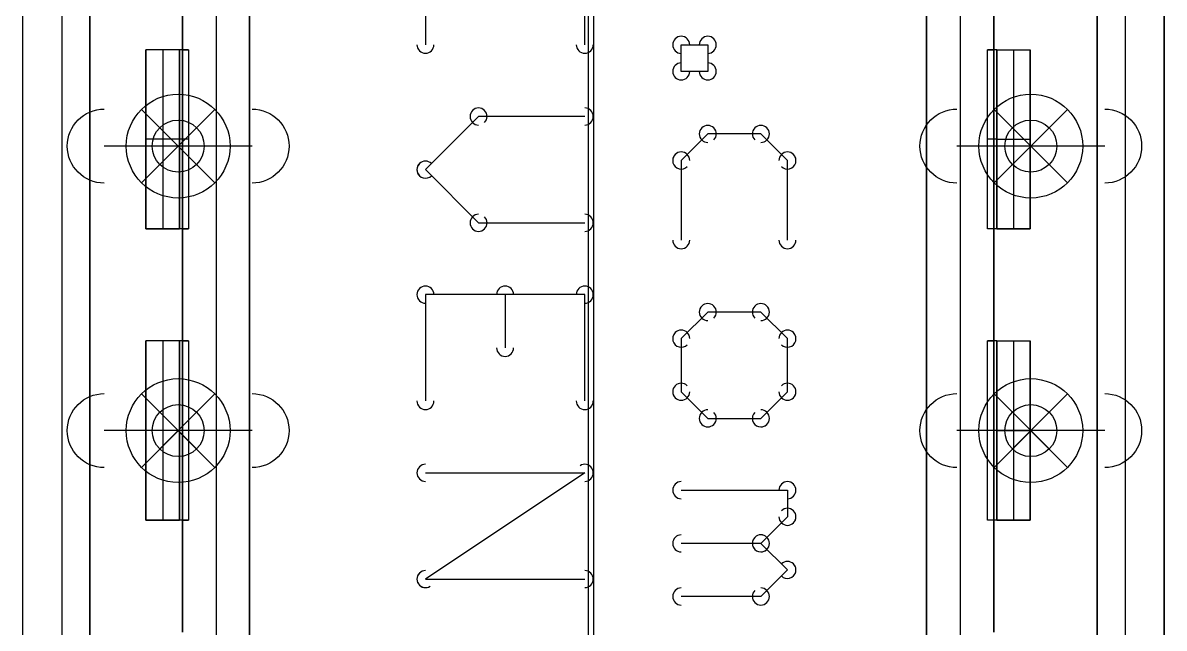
# Model space of a CAD drawing. Header units: inches. Extents: x 0 to 2.1, y -0.07 to 2.7.
# Drawn here: x 0.4353 to 0.8369, y 1.4806 to 1.6933 of the extents above; entities that cross this region are included whole.
import ezdxf

# ---------------------------------------------------------------- set-up
doc = ezdxf.new("R2010")
doc.units = ezdxf.units.IN
doc.header["$LTSCALE"] = 0.03937
doc.header["$MEASUREMENT"] = 0
for name, color, linetype, true_color in [('freetronics11$components', 254, 'Continuous', 0xe6e6e6), ('freetronics11$dxf$0', 18, 'Continuous', 0x000000), ('freetronics11$old_freetronics11$pcb', 96, 'Continuous', 0x007f00), ('freetronics11$pads$bottom', 30, 'Continuous', 0xff7f00), ('freetronics11$screen', 52, 'Continuous', 0xd7d71f)]:
    doc.layers.add(name, color=color, linetype=linetype, true_color=true_color)

# ---------------------------------------------------------------- blocks, each defined once
blk = doc.blocks.new('LONGP100')
at = {"layer": 'freetronics11$dxf$0', "color": 0, "linetype": 'ByBlock', "lineweight": -2}
blk.add_line((-0.5, 0), (0.5, 0), dxfattribs=at)
for centre, start, end in [((-0.5, 0), 90, 270), ((0.5, 0), 270, 90)]:
    blk.add_arc(centre, 0.25, start, end, dxfattribs=at)

msp = doc.modelspace()

# ---------------------------------------------------------------- linework, layer by layer
at = {"layer": 'freetronics11$components'}
for p, q in [((0.49, 1.65, 0.0443), (0.47709, 1.66291)), ((0.50291, 1.66291), (0.47709, 1.63709)), ((0.50291, 1.63709), (0.47709, 1.66291)), ((0.49, 1.65, 0.0443), (0.50291, 1.66291)), ((0.79, 1.65, 0.0443), (0.77709, 1.66291)), ((0.80291, 1.66291), (0.77709, 1.63709)), ((0.80291, 1.63709), (0.77709, 1.66291)), ((0.79, 1.65, 0.0443), (0.80291, 1.66291)), ((0.49, 1.65, 0.0443), (0.47709, 1.63709)), ((0.49, 1.65, 0.0443), (0.50291, 1.63709)), ((0.79, 1.65, 0.0443), (0.77709, 1.63709)), ((0.79, 1.65, 0.0443), (0.80291, 1.63709)), ((0.49, 1.55, 0.0443), (0.47709, 1.56291)), ((0.50291, 1.56291), (0.47709, 1.53709)), ((0.50291, 1.53709), (0.47709, 1.56291)), ((0.49, 1.55, 0.0443), (0.50291, 1.56291)), ((0.79, 1.55, 0.0443), (0.77709, 1.56291)), ((0.80291, 1.56291), (0.77709, 1.53709)), ((0.80291, 1.53709), (0.77709, 1.56291)), ((0.79, 1.55, 0.0443), (0.80291, 1.56291)), ((0.49, 1.55, 0.0443), (0.47709, 1.53709)), ((0.49, 1.55, 0.0443), (0.50291, 1.53709)), ((0.79, 1.55, 0.0443), (0.77709, 1.53709)), ((0.79, 1.55, 0.0443), (0.80291, 1.53709))]:
    msp.add_line(p, q, dxfattribs=at)
for centre, radius in [((0.49, 1.65), 0.01826), ((0.79, 1.65), 0.01826), ((0.49, 1.65, 0.02215), 0.00913), ((0.79, 1.65, 0.02215), 0.00913), ((0.49, 1.55), 0.01826), ((0.79, 1.55), 0.01826), ((0.49, 1.55, 0.02215), 0.00913), ((0.79, 1.55, 0.02215), 0.00913)]:
    msp.add_circle(centre, radius, dxfattribs=at)
at = {"layer": 'freetronics11$old_freetronics11$pcb', "color": 18, "true_color": 0x050505}
for p, q in [((0.43534, 1.10514, -0.2756), (0.43534, 2.50672, -0.2756)), ((0.43534, 1.10514, -0.063), (0.43534, 2.50672, -0.063)), ((0.43534, 1.10514, -0.1693), (0.43534, 2.50672, -0.1693)), ((0.44912, 2.50672, -0.2756), (0.44912, 1.10514, -0.2756)), ((0.82314, 2.50672, -0.2756), (0.82314, 1.10514, -0.2756)), ((0.83692, 2.50672, -0.063), (0.83692, 1.10514, -0.063)), ((0.83692, 1.10514, -0.2756), (0.83692, 2.50672, -0.2756)), ((0.83692, 2.50672, -0.1693), (0.83692, 1.10514, -0.1693)), ((0.45897, 2.4831, -0.2756), (0.45897, 1.12877, -0.2756)), ((0.45897, 1.12877, -0.08662), (0.45897, 2.4831, -0.08662)), ((0.45897, 1.12877, -0.18111), (0.45897, 2.4831, -0.18111)), ((0.8133, 2.4831, -0.08662), (0.8133, 1.12877, -0.08662)), ((0.8133, 1.12877, -0.2756), (0.8133, 2.4831, -0.2756)), ((0.8133, 2.4831, -0.18111), (0.8133, 1.12877, -0.18111)), ((0.63613, 2.44766, -0.063), (0.63613, 1.10514, -0.063)), ((0.63613, 2.42404, -0.08662), (0.63613, 1.12877, -0.08662)), ((0.49152, 1.68388, -0.31891), (0.49152, 1.72325, -0.31891)), ((0.49152, 1.72325, -0.32481), (0.49152, 1.68388, -0.32481)), ((0.49152, 1.68388, -0.32186), (0.49152, 1.72325, -0.32186)), ((0.77695, 1.68388, -0.32481), (0.77695, 1.72325, -0.32481)), ((0.77695, 1.72325, -0.31891), (0.77695, 1.68388, -0.31891)), ((0.77695, 1.72325, -0.32186), (0.77695, 1.68388, -0.32186)), ((0.49152, 1.68388, -0.32481), (0.49152, 1.68388, -0.31891)), ((0.77695, 1.68388, -0.31891), (0.77695, 1.68388, -0.32481)), ((0.77801, 1.68388, -0.23117), (0.78982, 1.68388, -0.23117)), ((0.77801, 1.62089, -0.23117), (0.77801, 1.68388, -0.23117)), ((0.78392, 1.68388, -0.23117), (0.78392, 1.62089, -0.23117)), ((0.78982, 1.68388, -0.23117), (0.78982, 1.62089, -0.23117)), ((0.77801, 1.65239, -0.23117), (0.78982, 1.65239, -0.23117)), ((0.49152, 1.58152, -0.31891), (0.49152, 1.62089, -0.31891)), ((0.49152, 1.62089, -0.31891), (0.49152, 1.62089, -0.32481)), ((0.49152, 1.62089, -0.32481), (0.49152, 1.58152, -0.32481)), ((0.49152, 1.58152, -0.32186), (0.49152, 1.62089, -0.32186)), ((0.77695, 1.58152, -0.32481), (0.77695, 1.62089, -0.32481)), ((0.77695, 1.62089, -0.32481), (0.77695, 1.62089, -0.31891)), ((0.77695, 1.62089, -0.31891), (0.77695, 1.58152, -0.31891)), ((0.77695, 1.62089, -0.32186), (0.77695, 1.58152, -0.32186)), ((0.78982, 1.62089, -0.23117), (0.77801, 1.62089, -0.23117)), ((0.49152, 1.60121, -0.31891), (0.49152, 1.60121, -0.32481)), ((0.77695, 1.60121, -0.31891), (0.77695, 1.60121, -0.32481)), ((0.49152, 1.58152, -0.32481), (0.49152, 1.58152, -0.31891)), ((0.77695, 1.58152, -0.31891), (0.77695, 1.58152, -0.32481)), ((0.77801, 1.58152, -0.23117), (0.78982, 1.58152, -0.23117)), ((0.77801, 1.51853, -0.23117), (0.77801, 1.58152, -0.23117)), ((0.78392, 1.58152, -0.23117), (0.78392, 1.51853, -0.23117)), ((0.78982, 1.58152, -0.23117), (0.78982, 1.51853, -0.23117)), ((0.77801, 1.55003, -0.23117), (0.78982, 1.55003, -0.23117)), ((0.49152, 1.47916, -0.31891), (0.49152, 1.51853, -0.31891)), ((0.49152, 1.51853, -0.31891), (0.49152, 1.51853, -0.32481)), ((0.49152, 1.51853, -0.32481), (0.49152, 1.47916, -0.32481)), ((0.49152, 1.47916, -0.32186), (0.49152, 1.51853, -0.32186)), ((0.77695, 1.47916, -0.32481), (0.77695, 1.51853, -0.32481)), ((0.77695, 1.51853, -0.32481), (0.77695, 1.51853, -0.31891)), ((0.77695, 1.51853, -0.31891), (0.77695, 1.47916, -0.31891)), ((0.77695, 1.51853, -0.32186), (0.77695, 1.47916, -0.32186)), ((0.78982, 1.51853, -0.23117), (0.77801, 1.51853, -0.23117)), ((0.49152, 1.49884, -0.31891), (0.49152, 1.49884, -0.32481)), ((0.77695, 1.49884, -0.31891), (0.77695, 1.49884, -0.32481))]:
    msp.add_line(p, q, dxfattribs=at)
at = {"layer": 'freetronics11$old_freetronics11$pcb', "color": 251, "true_color": 0x696969}
for p, q in [((0.50333, 2.49763, -0.35631), (0.50333, 1.11423, -0.35631)), ((0.50333, 2.49763, -0.28741), (0.50333, 1.11423, -0.28741)), ((0.76514, 2.49763, -0.35631), (0.76514, 1.11423, -0.35631)), ((0.76514, 2.49763, -0.28741), (0.76514, 1.11423, -0.28741)), ((0.51514, 1.12877, -0.3878), (0.51514, 2.4831, -0.3878)), ((0.51514, 2.4831, -0.3878), (0.51514, 1.12877, -0.3878)), ((0.51514, 1.12877, -0.25591), (0.51514, 2.4831, -0.25591)), ((0.51514, 1.12877, -0.25591), (0.51514, 2.4831, -0.25591)), ((0.63424, 2.4831, -0.25591), (0.63424, 1.12877, -0.25591)), ((0.75333, 2.4831, -0.3878), (0.75333, 1.12877, -0.3878)), ((0.75333, 1.12877, -0.3878), (0.75333, 2.4831, -0.3878)), ((0.75333, 2.4831, -0.25591), (0.75333, 1.12877, -0.25591)), ((0.75333, 2.4831, -0.25591), (0.75333, 1.12877, -0.25591)), ((0.63424, 2.4703, -0.3878), (0.63424, 1.12877, -0.3878)), ((0.49152, 1.68388, -0.32481), (0.49152, 1.72325, -0.32481)), ((0.49152, 1.72325, -0.31891), (0.49152, 1.68388, -0.31891)), ((0.77695, 1.72325, -0.32481), (0.77695, 1.68388, -0.32481)), ((0.77695, 1.68388, -0.31891), (0.77695, 1.72325, -0.31891)), ((0.49152, 1.62089, -0.32481), (0.49152, 1.68388, -0.32481)), ((0.49152, 1.68388, -0.31891), (0.49367, 1.68388, -0.31319)), ((0.49367, 1.68388, -0.31319), (0.49367, 1.62089, -0.31319)), ((0.77481, 1.62089, -0.31319), (0.77481, 1.68388, -0.31319)), ((0.77481, 1.68388, -0.31319), (0.77695, 1.68388, -0.31891)), ((0.77695, 1.68388, -0.32481), (0.77695, 1.62089, -0.32481)), ((0.49152, 1.58152, -0.32481), (0.49152, 1.62089, -0.32481)), ((0.49367, 1.62089, -0.31319), (0.49152, 1.62089, -0.31891)), ((0.49152, 1.62089, -0.31891), (0.49152, 1.58152, -0.31891)), ((0.77695, 1.62089, -0.31891), (0.77481, 1.62089, -0.31319)), ((0.77695, 1.62089, -0.32481), (0.77695, 1.58152, -0.32481)), ((0.77695, 1.58152, -0.31891), (0.77695, 1.62089, -0.31891)), ((0.49152, 1.51853, -0.32481), (0.49152, 1.58152, -0.32481)), ((0.49152, 1.58152, -0.31891), (0.49367, 1.58152, -0.31319)), ((0.49367, 1.58152, -0.31319), (0.49367, 1.51853, -0.31319)), ((0.77481, 1.51853, -0.31319), (0.77481, 1.58152, -0.31319)), ((0.77481, 1.58152, -0.31319), (0.77695, 1.58152, -0.31891)), ((0.77695, 1.58152, -0.32481), (0.77695, 1.51853, -0.32481)), ((0.49152, 1.47916, -0.32481), (0.49152, 1.51853, -0.32481)), ((0.49367, 1.51853, -0.31319), (0.49152, 1.51853, -0.31891)), ((0.49152, 1.51853, -0.31891), (0.49152, 1.47916, -0.31891)), ((0.77695, 1.51853, -0.31891), (0.77481, 1.51853, -0.31319)), ((0.77695, 1.51853, -0.32481), (0.77695, 1.47916, -0.32481)), ((0.77695, 1.47916, -0.31891), (0.77695, 1.51853, -0.31891))]:
    msp.add_line(p, q, dxfattribs=at)
at = {"layer": 'freetronics11$old_freetronics11$pcb', "color": 254, "true_color": 0xe6e6e6}
for p, q in [((0.47865, 1.68388, -0.23117), (0.47865, 1.68388, -0.30991)), ((0.49046, 1.68388, -0.23117), (0.47865, 1.68388, -0.23117)), ((0.49046, 1.68388, -0.27799), (0.47865, 1.68388, -0.27799)), ((0.49046, 1.68388, -0.23117), (0.47865, 1.68388, -0.23117)), ((0.47865, 1.68388, -0.23117), (0.47865, 1.62089, -0.23117)), ((0.47865, 1.68388, -0.23117), (0.47865, 1.68388, -0.30991)), ((0.47865, 1.68388, -0.30991), (0.47865, 1.62089, -0.30991)), ((0.47865, 1.62089, -0.23117), (0.47865, 1.68388, -0.23117)), ((0.47865, 1.68388, -0.27054), (0.47865, 1.62089, -0.27054)), ((0.47865, 1.62089, -0.30991), (0.47865, 1.68388, -0.30991)), ((0.48456, 1.68388, -0.23117), (0.48456, 1.62089, -0.23117)), ((0.48616, 1.68388, -0.32284), (0.48616, 1.68388, -0.23117)), ((0.49046, 1.68388, -0.30962), (0.49046, 1.68388, -0.23117)), ((0.49046, 1.62089, -0.30962), (0.49046, 1.68388, -0.30962)), ((0.49046, 1.68388, -0.30962), (0.49046, 1.68388, -0.23117)), ((0.49046, 1.68388, -0.23117), (0.49046, 1.62089, -0.23117)), ((0.49046, 1.62089, -0.30962), (0.49046, 1.68388, -0.30962)), ((0.49046, 1.68388, -0.2704), (0.49046, 1.62089, -0.2704)), ((0.49046, 1.62089, -0.23117), (0.49046, 1.68388, -0.23117)), ((0.49152, 1.68388, -0.32481), (0.49152, 1.68388, -0.31891)), ((0.49152, 1.68388, -0.31891), (0.49367, 1.68388, -0.31319)), ((0.49152, 1.68388, -0.32481), (0.49152, 1.62089, -0.32481)), ((0.49367, 1.68388, -0.31319), (0.49367, 1.62089, -0.31319)), ((0.77695, 1.68388, -0.31891), (0.77481, 1.68388, -0.31319)), ((0.77481, 1.62089, -0.31319), (0.77481, 1.68388, -0.31319)), ((0.77695, 1.68388, -0.32481), (0.77695, 1.68388, -0.31891)), ((0.77695, 1.62089, -0.32481), (0.77695, 1.68388, -0.32481)), ((0.77801, 1.68388, -0.30962), (0.77801, 1.68388, -0.23117)), ((0.77801, 1.68388, -0.23117), (0.78982, 1.68388, -0.23117)), ((0.77801, 1.68388, -0.27799), (0.78982, 1.68388, -0.27799)), ((0.77801, 1.68388, -0.30962), (0.77801, 1.62089, -0.30962)), ((0.77801, 1.68388, -0.30962), (0.77801, 1.68388, -0.23117)), ((0.77801, 1.62089, -0.30962), (0.77801, 1.68388, -0.30962)), ((0.77801, 1.68388, -0.23117), (0.77801, 1.62089, -0.23117)), ((0.77801, 1.68388, -0.2704), (0.77801, 1.62089, -0.2704)), ((0.78232, 1.68388, -0.32284), (0.78232, 1.68388, -0.23117)), ((0.78982, 1.68388, -0.23117), (0.78982, 1.68388, -0.30991)), ((0.78982, 1.68388, -0.23117), (0.78982, 1.68388, -0.30991)), ((0.78982, 1.62089, -0.23117), (0.78982, 1.68388, -0.23117)), ((0.78982, 1.68388, -0.30991), (0.78982, 1.62089, -0.30991)), ((0.78982, 1.68388, -0.27054), (0.78982, 1.62089, -0.27054)), ((0.78982, 1.68388, -0.30991), (0.78982, 1.62089, -0.30991)), ((0.49046, 1.65239, -0.23117), (0.47865, 1.65239, -0.23117)), ((0.47865, 1.65239, -0.23117), (0.47865, 1.65239, -0.30991)), ((0.49046, 1.65239, -0.30962), (0.49046, 1.65239, -0.23117)), ((0.77801, 1.65239, -0.30962), (0.77801, 1.65239, -0.23117)), ((0.78982, 1.65239, -0.23117), (0.78982, 1.65239, -0.30991)), ((0.49046, 1.62089, -0.23117), (0.47865, 1.62089, -0.23117)), ((0.47865, 1.62089, -0.23117), (0.47865, 1.62089, -0.30991)), ((0.49046, 1.62089, -0.27799), (0.47865, 1.62089, -0.27799)), ((0.47865, 1.62089, -0.23117), (0.49046, 1.62089, -0.23117)), ((0.47865, 1.62089, -0.30991), (0.47865, 1.62089, -0.23117)), ((0.48616, 1.62089, -0.32284), (0.48616, 1.62089, -0.23117)), ((0.49046, 1.62089, -0.30962), (0.49046, 1.62089, -0.23117)), ((0.49046, 1.62089, -0.23117), (0.49046, 1.62089, -0.30962)), ((0.49152, 1.62089, -0.32481), (0.49152, 1.62089, -0.31891)), ((0.49152, 1.62089, -0.31891), (0.49367, 1.62089, -0.31319)), ((0.77695, 1.62089, -0.31891), (0.77481, 1.62089, -0.31319)), ((0.77695, 1.62089, -0.32481), (0.77695, 1.62089, -0.31891)), ((0.77801, 1.62089, -0.23117), (0.78982, 1.62089, -0.23117)), ((0.77801, 1.62089, -0.30962), (0.77801, 1.62089, -0.23117)), ((0.77801, 1.62089, -0.27799), (0.78982, 1.62089, -0.27799)), ((0.77801, 1.62089, -0.23117), (0.77801, 1.62089, -0.30962)), ((0.78232, 1.62089, -0.32284), (0.78232, 1.62089, -0.23117)), ((0.78982, 1.62089, -0.23117), (0.78982, 1.62089, -0.30991)), ((0.78982, 1.62089, -0.30991), (0.78982, 1.62089, -0.23117)), ((0.47865, 1.58152, -0.23117), (0.47865, 1.58152, -0.30991)), ((0.49046, 1.58152, -0.23117), (0.47865, 1.58152, -0.23117)), ((0.49046, 1.58152, -0.27799), (0.47865, 1.58152, -0.27799)), ((0.49046, 1.58152, -0.23117), (0.47865, 1.58152, -0.23117)), ((0.47865, 1.58152, -0.23117), (0.47865, 1.51853, -0.23117)), ((0.47865, 1.58152, -0.23117), (0.47865, 1.58152, -0.30991)), ((0.47865, 1.58152, -0.30991), (0.47865, 1.51853, -0.30991)), ((0.47865, 1.51853, -0.23117), (0.47865, 1.58152, -0.23117)), ((0.47865, 1.58152, -0.27054), (0.47865, 1.51853, -0.27054)), ((0.47865, 1.51853, -0.30991), (0.47865, 1.58152, -0.30991)), ((0.48456, 1.58152, -0.23117), (0.48456, 1.51853, -0.23117)), ((0.48616, 1.58152, -0.32284), (0.48616, 1.58152, -0.23117)), ((0.49046, 1.58152, -0.30962), (0.49046, 1.58152, -0.23117)), ((0.49046, 1.51853, -0.30962), (0.49046, 1.58152, -0.30962)), ((0.49046, 1.58152, -0.30962), (0.49046, 1.58152, -0.23117)), ((0.49046, 1.58152, -0.23117), (0.49046, 1.51853, -0.23117)), ((0.49046, 1.51853, -0.30962), (0.49046, 1.58152, -0.30962)), ((0.49046, 1.58152, -0.2704), (0.49046, 1.51853, -0.2704)), ((0.49046, 1.51853, -0.23117), (0.49046, 1.58152, -0.23117)), ((0.49152, 1.58152, -0.32481), (0.49152, 1.58152, -0.31891)), ((0.49152, 1.58152, -0.31891), (0.49367, 1.58152, -0.31319)), ((0.49152, 1.58152, -0.32481), (0.49152, 1.51853, -0.32481)), ((0.49367, 1.58152, -0.31319), (0.49367, 1.51853, -0.31319)), ((0.77695, 1.58152, -0.31891), (0.77481, 1.58152, -0.31319)), ((0.77481, 1.51853, -0.31319), (0.77481, 1.58152, -0.31319)), ((0.77695, 1.58152, -0.32481), (0.77695, 1.58152, -0.31891)), ((0.77695, 1.51853, -0.32481), (0.77695, 1.58152, -0.32481)), ((0.77801, 1.58152, -0.30962), (0.77801, 1.58152, -0.23117)), ((0.77801, 1.58152, -0.23117), (0.78982, 1.58152, -0.23117)), ((0.77801, 1.58152, -0.27799), (0.78982, 1.58152, -0.27799)), ((0.77801, 1.58152, -0.30962), (0.77801, 1.51853, -0.30962)), ((0.77801, 1.58152, -0.30962), (0.77801, 1.58152, -0.23117)), ((0.77801, 1.51853, -0.30962), (0.77801, 1.58152, -0.30962)), ((0.77801, 1.58152, -0.23117), (0.77801, 1.51853, -0.23117)), ((0.77801, 1.58152, -0.2704), (0.77801, 1.51853, -0.2704)), ((0.78232, 1.58152, -0.32284), (0.78232, 1.58152, -0.23117)), ((0.78982, 1.58152, -0.23117), (0.78982, 1.58152, -0.30991)), ((0.78982, 1.58152, -0.23117), (0.78982, 1.58152, -0.30991)), ((0.78982, 1.51853, -0.23117), (0.78982, 1.58152, -0.23117)), ((0.78982, 1.58152, -0.30991), (0.78982, 1.51853, -0.30991)), ((0.78982, 1.58152, -0.27054), (0.78982, 1.51853, -0.27054)), ((0.78982, 1.58152, -0.30991), (0.78982, 1.51853, -0.30991)), ((0.49046, 1.55003, -0.23117), (0.47865, 1.55003, -0.23117)), ((0.47865, 1.55003, -0.23117), (0.47865, 1.55003, -0.30991)), ((0.49046, 1.55003, -0.30962), (0.49046, 1.55003, -0.23117)), ((0.77801, 1.55003, -0.30962), (0.77801, 1.55003, -0.23117)), ((0.78982, 1.55003, -0.23117), (0.78982, 1.55003, -0.30991)), ((0.49046, 1.51853, -0.23117), (0.47865, 1.51853, -0.23117)), ((0.47865, 1.51853, -0.23117), (0.47865, 1.51853, -0.30991)), ((0.49046, 1.51853, -0.27799), (0.47865, 1.51853, -0.27799)), ((0.47865, 1.51853, -0.23117), (0.49046, 1.51853, -0.23117)), ((0.47865, 1.51853, -0.30991), (0.47865, 1.51853, -0.23117)), ((0.48616, 1.51853, -0.32284), (0.48616, 1.51853, -0.23117)), ((0.49046, 1.51853, -0.30962), (0.49046, 1.51853, -0.23117)), ((0.49046, 1.51853, -0.23117), (0.49046, 1.51853, -0.30962)), ((0.49152, 1.51853, -0.32481), (0.49152, 1.51853, -0.31891)), ((0.49152, 1.51853, -0.31891), (0.49367, 1.51853, -0.31319)), ((0.77695, 1.51853, -0.31891), (0.77481, 1.51853, -0.31319)), ((0.77695, 1.51853, -0.32481), (0.77695, 1.51853, -0.31891)), ((0.77801, 1.51853, -0.23117), (0.78982, 1.51853, -0.23117)), ((0.77801, 1.51853, -0.30962), (0.77801, 1.51853, -0.23117)), ((0.77801, 1.51853, -0.27799), (0.78982, 1.51853, -0.27799)), ((0.77801, 1.51853, -0.23117), (0.77801, 1.51853, -0.30962)), ((0.78232, 1.51853, -0.32284), (0.78232, 1.51853, -0.23117)), ((0.78982, 1.51853, -0.23117), (0.78982, 1.51853, -0.30991)), ((0.78982, 1.51853, -0.30991), (0.78982, 1.51853, -0.23117))]:
    msp.add_line(p, q, dxfattribs=at)
at = {"layer": 'freetronics11$old_freetronics11$pcb', "color": 254, "true_color": 0xe6e6e6, "extrusion": (-1.79876e-13, 1, -1.61545e-13)}
for centre in [(-0.49405, -0.30962, 1.68388), (-0.49405, -0.30962, 1.58152), (-0.49405, -0.30962, 1.51853)]:
    msp.add_arc(centre, 0.00359, 276.1465, 360, dxfattribs=at)
at = {"layer": 'freetronics11$old_freetronics11$pcb', "color": 254, "true_color": 0xe6e6e6, "extrusion": (-3.81678e-32, 1, -6.93889e-17)}
for centre, start, end in [((-0.49405, -0.30962, 1.68388), 276.1465, 0), ((-0.77442, -0.30962, 1.68388), 180, 263.8535), ((-0.49405, -0.30962, 1.62089), 276.1465, 0), ((-0.77442, -0.30962, 1.62089), 180, 263.8535), ((-0.49405, -0.30962, 1.58152), 276.1465, 0), ((-0.49405, -0.30962, 1.51853), 276.1465, 0), ((-0.77442, -0.30962, 1.51853), 180, 263.8535)]:
    msp.add_arc(centre, 0.00359, start, end, dxfattribs=at)
at = {"layer": 'freetronics11$old_freetronics11$pcb', "color": 254, "true_color": 0xe6e6e6, "extrusion": (1.79876e-13, 1, -1.61545e-13)}
for centre in [(-0.77442, -0.30962, 1.68388), (-0.77442, -0.30962, 1.58152), (-0.77442, -0.30962, 1.51853)]:
    msp.add_arc(centre, 0.00359, 180, 263.8535, dxfattribs=at)
at = {"layer": 'freetronics11$old_freetronics11$pcb', "color": 254, "true_color": 0xe6e6e6, "extrusion": (0, 1, -2.81997e-15)}
for centre, start, end in [((-0.49405, -0.30962, 1.65239), 276.1465, 0), ((-0.77442, -0.30962, 1.65239), 180, 263.8535), ((-0.77442, -0.30962, 1.55003), 180, 263.8535)]:
    msp.add_arc(centre, 0.00359, start, end, dxfattribs=at)
at = {"layer": 'freetronics11$old_freetronics11$pcb', "color": 254, "true_color": 0xe6e6e6, "extrusion": (0, 1, 0)}
for centre, start, end in [((-0.49405, -0.30962, 1.62089), 276.1465, 360), ((-0.77442, -0.30962, 1.62089), 180, 263.8535)]:
    msp.add_arc(centre, 0.00359, start, end, dxfattribs=at)
at = {"layer": 'freetronics11$old_freetronics11$pcb', "color": 254, "true_color": 0xe6e6e6, "extrusion": (-1.17224e-14, 1, 1.82748e-14)}
msp.add_arc((-0.77442, -0.30962, 1.58152), 0.00359, 180, 263.8535, dxfattribs=at)
at = {"layer": 'freetronics11$old_freetronics11$pcb', "color": 254, "true_color": 0xe6e6e6, "extrusion": (0, 1, -1.40998e-15)}
msp.add_arc((-0.49405, -0.30962, 1.55003), 0.00359, 276.1465, 0, dxfattribs=at)
at = {"layer": 'freetronics11$screen'}
for p, q in [((0.577, 1.72301), (0.577, 1.68565)), ((0.63305, 1.68565), (0.63305, 1.72301)), ((0.667, 1.68559), (0.67634, 1.68559)), ((0.667, 1.67625), (0.667, 1.68559)), ((0.67634, 1.68559), (0.67634, 1.67625)), ((0.67634, 1.67625), (0.667, 1.67625)), ((0.59568, 1.6604), (0.577, 1.64172)), ((0.63305, 1.6604), (0.59568, 1.6604)), ((0.67634, 1.65428), (0.667, 1.64494)), ((0.69502, 1.65428), (0.67634, 1.65428)), ((0.70437, 1.64494), (0.69502, 1.65428)), ((0.667, 1.64494), (0.667, 1.61692)), ((0.70437, 1.61692), (0.70437, 1.64494)), ((0.577, 1.64172), (0.59568, 1.62303)), ((0.59568, 1.62303), (0.63305, 1.62303)), ((0.63305, 1.59779), (0.577, 1.59779)), ((0.577, 1.59779), (0.577, 1.56042)), ((0.60502, 1.59779), (0.60502, 1.5791)), ((0.63305, 1.56042), (0.63305, 1.59779)), ((0.67634, 1.59167), (0.667, 1.58233)), ((0.69502, 1.59167), (0.67634, 1.59167)), ((0.70437, 1.58233), (0.69502, 1.59167)), ((0.667, 1.58233), (0.667, 1.56365)), ((0.70437, 1.56365), (0.70437, 1.58233)), ((0.667, 1.56365), (0.67634, 1.55431)), ((0.69502, 1.55431), (0.70437, 1.56365)), ((0.67634, 1.55431), (0.69502, 1.55431)), ((0.577, 1.53517), (0.63305, 1.53517)), ((0.63305, 1.53517), (0.577, 1.49781)), ((0.667, 1.52906), (0.70437, 1.52906)), ((0.70437, 1.52906), (0.70437, 1.51971)), ((0.70437, 1.51971), (0.69502, 1.51037)), ((0.69502, 1.51037), (0.667, 1.51037)), ((0.69502, 1.51037), (0.70437, 1.50103)), ((0.70437, 1.50103), (0.69502, 1.49169)), ((0.577, 1.49781), (0.63305, 1.49781)), ((0.69502, 1.49169), (0.667, 1.49169))]:
    msp.add_line(p, q, dxfattribs=at)
for centre, start, end in [((0.667, 1.68559), 90, 270), ((0.667, 1.68559), 0, 180), ((0.67634, 1.68559), 0, 180), ((0.67634, 1.68559), 270, 90), ((0.577, 1.68565), 180, 0), ((0.63305, 1.68565), 180, 0), ((0.667, 1.67625), 90, 270), ((0.67634, 1.67625), 270, 90), ((0.667, 1.67625), 180, 0), ((0.67634, 1.67625), 180, 0), ((0.59568, 1.6604), 90, 270), ((0.59568, 1.6604), 315, 135), ((0.63305, 1.6604), 270, 90), ((0.67634, 1.65428), 90, 270), ((0.67634, 1.65428), 315.0068, 135.0068), ((0.69502, 1.65428), 45, 225), ((0.69502, 1.65428), 270, 90), ((0.667, 1.64494), 0, 180), ((0.667, 1.64494), 134.9932, 314.9932), ((0.70437, 1.64494), 0, 180), ((0.70437, 1.64494), 225.0068, 45.0068), ((0.577, 1.64172), 45.0068, 225.0068), ((0.577, 1.64172), 134.9932, 314.9932), ((0.59568, 1.62303), 90, 270), ((0.59568, 1.62303), 224.9932, 44.9932), ((0.63305, 1.62303), 270, 90), ((0.667, 1.61692), 180, 0), ((0.70437, 1.61692), 180, 0), ((0.577, 1.59779), 90, 270), ((0.577, 1.59779), 0, 180), ((0.60502, 1.59779), 0, 180), ((0.63305, 1.59779), 0, 180), ((0.63305, 1.59779), 270, 90), ((0.67634, 1.59167), 90, 270), ((0.67634, 1.59167), 315, 135), ((0.69502, 1.59167), 45.0068, 225.0068), ((0.69502, 1.59167), 270, 90), ((0.667, 1.58233), 0, 180), ((0.667, 1.58233), 134.9932, 314.9932), ((0.70437, 1.58233), 0, 180), ((0.70437, 1.58233), 225.0068, 45.0068), ((0.60502, 1.5791), 180, 0), ((0.667, 1.56365), 45.0068, 225.0068), ((0.70437, 1.56365), 314.9932, 134.9932), ((0.667, 1.56365), 180, 0), ((0.70437, 1.56365), 180, 0), ((0.577, 1.56042), 180, 0), ((0.63305, 1.56042), 180, 0), ((0.67634, 1.55431), 90, 270), ((0.67634, 1.5543), 225, 45), ((0.69502, 1.5543), 134.9932, 314.9932), ((0.69502, 1.55431), 270, 90), ((0.577, 1.53517), 90, 270), ((0.63305, 1.53517), 303.6848, 123.6848), ((0.63305, 1.53517), 270, 90), ((0.667, 1.52906), 90, 270), ((0.70437, 1.52906), 0, 180), ((0.70437, 1.52906), 270, 90), ((0.70437, 1.51971), 315, 135), ((0.70437, 1.51971), 180, 0), ((0.667, 1.51037), 90, 270), ((0.69502, 1.51037), 45.0068, 225.0068), ((0.69502, 1.51037), 134.9932, 314.9932), ((0.69502, 1.51037), 270, 90), ((0.70437, 1.50103), 314.9932, 134.9932), ((0.70437, 1.50103), 225.0068, 45.0068), ((0.577, 1.49781), 90, 270), ((0.577, 1.49781), 123.6901, 303.6901), ((0.63305, 1.49781), 270, 90), ((0.667, 1.49169), 90, 270), ((0.69502, 1.49169), 270, 90), ((0.69502, 1.49169), 135, 315)]:
    msp.add_arc(centre, 0.003, start, end, dxfattribs=at)

# ---------------------------------------------------------------- block references
at = {"layer": 'freetronics11$pads$bottom', "extrusion": (0, 0, -1), "xscale": 0.052, "yscale": 0.052, "rotation": 360}
for p in [(-0.49, 1.65), (-0.49, 1.65), (-0.79, 1.65), (-0.79, 1.65), (-0.49, 1.55), (-0.49, 1.55), (-0.79, 1.55), (-0.79, 1.55)]:
    msp.add_blockref('LONGP100', p, dxfattribs=at)

doc.saveas('drawing.dxf')
